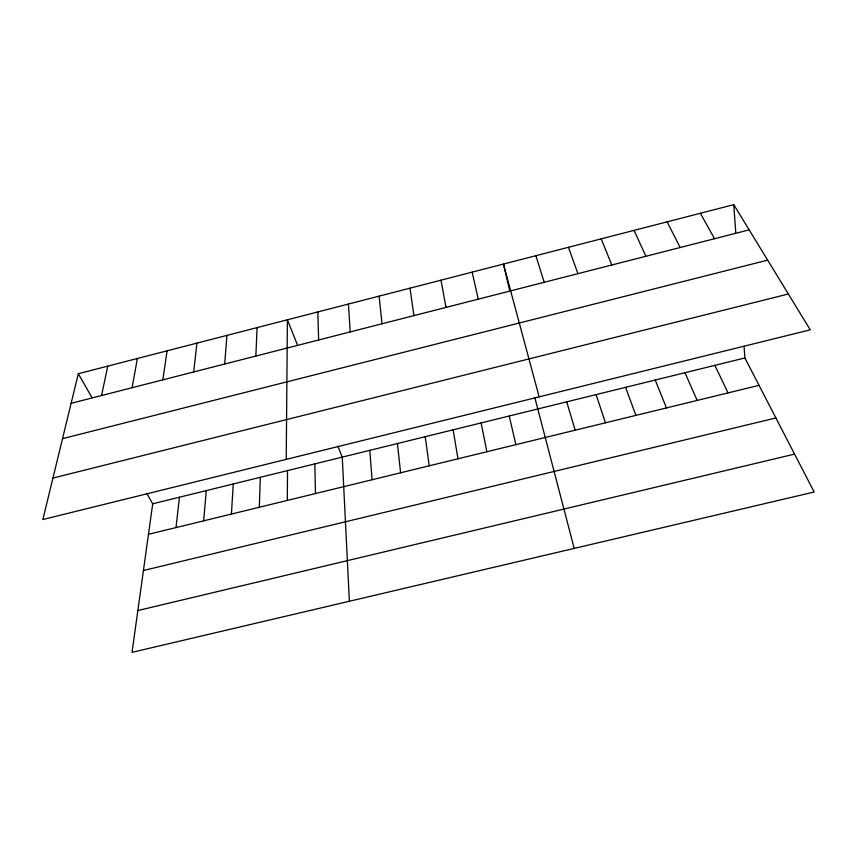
<?xml version="1.0" encoding="UTF-8"?>
<svg xmlns="http://www.w3.org/2000/svg" width="857" height="857" viewBox="0 0 857 857"><rect width="100%" height="100%" fill="white"/><g stroke="black" fill="none" stroke-linecap="round" stroke-linejoin="round"><path stroke-width="1.29" d="M287.32 500.434L287.524 470.6M286.227 459.373L287.395 319.8L297.261 344.493M259.307 507.269L260.335 477.295M255.847 356.051L257.1 327.61M231.422 514.071L233.265 483.969M224.684 364.021L226.955 335.387M203.645 520.842L206.301 490.611M175.996 527.591L179.445 497.221M193.682 371.949L196.949 343.132M146.751 493.375L152.707 503.809L132.042 652.338L814.15 492.014L744.894 357.958L744.058 346.399M162.819 379.844L167.094 350.834M132.107 387.696L137.366 358.505M101.544 395.516L107.778 366.132M78.319 373.727L42.85 519.535L810.272 329.838L733.742 204.662L78.319 373.727L91.678 397.091M71.131 403.304L749.157 229.869M62.529 438.655L767.658 260.142M52.941 478.056L788.365 294.005M152.707 503.809L744.894 357.958M148.465 534.307L759.045 385.339M143.43 570.526L775.885 417.948M137.859 610.559L794.578 454.114M700.351 213.275L714.556 238.728M667.132 221.845L680.137 247.523M714.867 365.35L728.043 392.902M634.073 230.372L645.889 256.286M684.979 372.709L697.18 400.433M601.175 238.857L611.823 265.006M655.219 380.047L666.467 407.921M337.862 446.133L342.254 457.124L349.367 601.26M625.589 387.343L635.894 415.388M568.437 247.298L577.929 273.672M596.097 394.606L605.46 422.812M535.861 255.707L544.206 282.296M566.734 401.837L575.165 430.203M539.139 396.866L503.455 264.063L509.583 290.169M574.201 548.416L534.779 397.444M509.24 415.999L515.871 444.665M472.143 272.14L478.26 299.168M481.12 422.919L486.862 451.746M440.991 280.175L446.015 307.417M453.107 429.818L457.981 458.795M409.978 288.177L413.931 315.622M425.211 436.695L429.228 465.812M397.444 443.53L400.594 472.796M379.115 296.136L382.008 323.785M369.785 450.343L372.088 479.749M733.742 204.662L735.756 232.301M348.392 304.064L350.234 331.905M317.818 311.948L318.622 339.993M314.83 463.873L315.451 493.568"/></g></svg>
